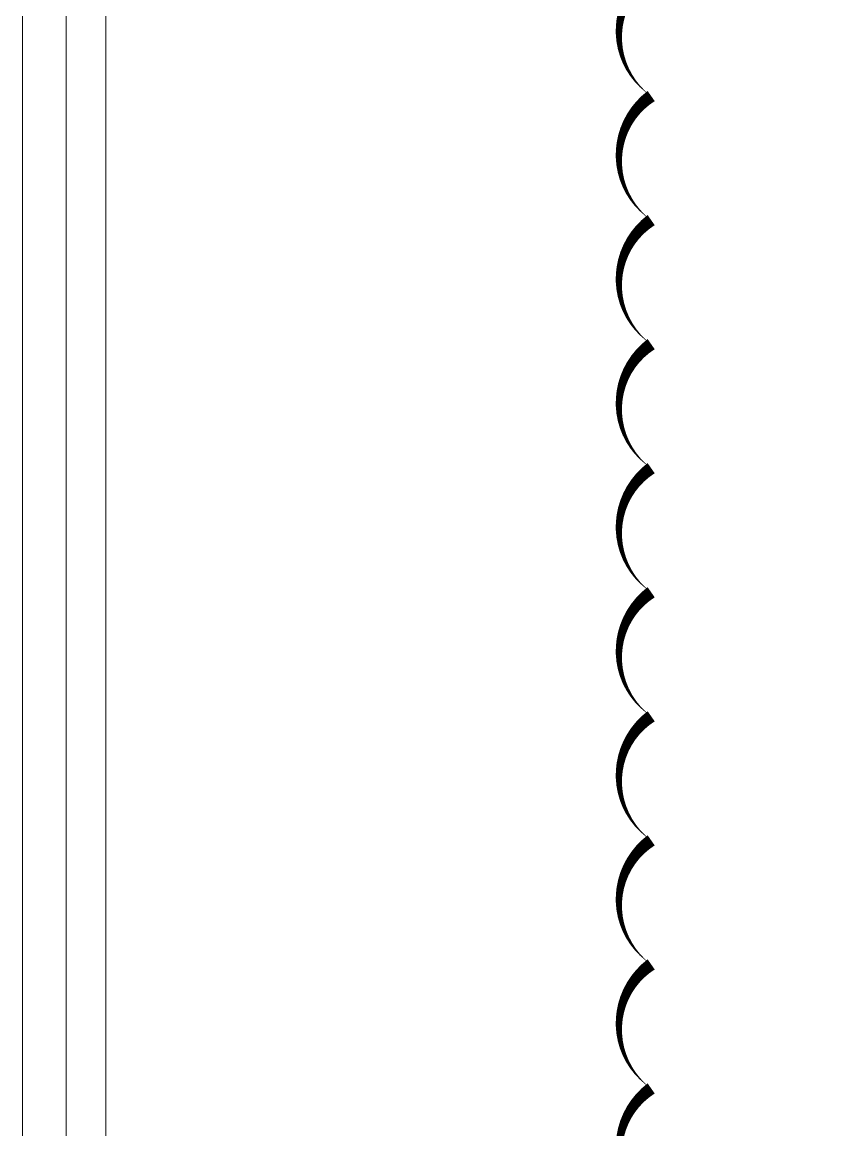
# Model space of a CAD drawing. Header units: millimetres. Extents: x 1112055 to 3390982, y -148532 to 766891.
# Drawn here: x 2800189 to 2806537, y -57649 to -49106 of the extents above; entities that cross this region are included whole.
import ezdxf

# ---------------------------------------------------------------- set-up
doc = ezdxf.new("R2010")
doc.units = ezdxf.units.MM
doc.layers.add('B TITLE BLOCK', color=250, linetype='Continuous', lineweight=0)
doc.layers.add('B-BEAM NO', color=215, linetype='Continuous', lineweight=18)

msp = doc.modelspace()

# ---------------------------------------------------------------- linework, layer by layer
at = {"color": 252, "lineweight": 0, "ltscale": 25, "const_width": 7.31}
msp.add_lwpolyline([(2800193.1, 48524.9), (2896112.6, 48524.9), (2896112.6, -91887.3), (2800193.1, -91887.3)], close=True, dxfattribs=at)
at = {"layer": 'B TITLE BLOCK', "color": 1, "ltscale": 25, "const_width": 7.31}
msp.add_lwpolyline([(2800529.8, 48188.2), (2895775.9, 48188.2), (2895775.9, -91550.5), (2800529.8, -91550.5)], close=True, dxfattribs=at)
at = {"layer": 'B TITLE BLOCK', "color": 250, "lineweight": 0, "ltscale": 25, "const_width": 7.31}
msp.add_lwpolyline([(2800836.2, 47881.9), (2895469.5, 47881.9), (2895469.5, -91244.2), (2800836.2, -91244.2)], close=True, dxfattribs=at)
at = {"layer": 'B-BEAM NO', "color": 3}
msp.add_lwpolyline([(2805042.9, -58285.7, 0, 95.7, -0.520567), (2805042.9, -57329, 0, 95.7, -0.520567), (2805042.9, -56372.4, 0, 95.7, -0.520567), (2805042.9, -55415.7, 0, 95.7, -0.520567), (2805042.9, -54459.1, 0, 95.7, -0.520567), (2805042.9, -53502.5, 0, 95.7, -0.520567), (2805042.9, -52545.8, 0, 95.7, -0.520567), (2805042.9, -51589.2, 0, 95.7, -0.520567), (2805042.9, -50632.5, 0, 95.7, -0.520567), (2805042.9, -49675.9, 0, 95.7, -0.520567), (2805042.9, -48719.3, 0, 95.7, -0.520567)], format="xyseb", dxfattribs=at)

doc.saveas('drawing.dxf')
